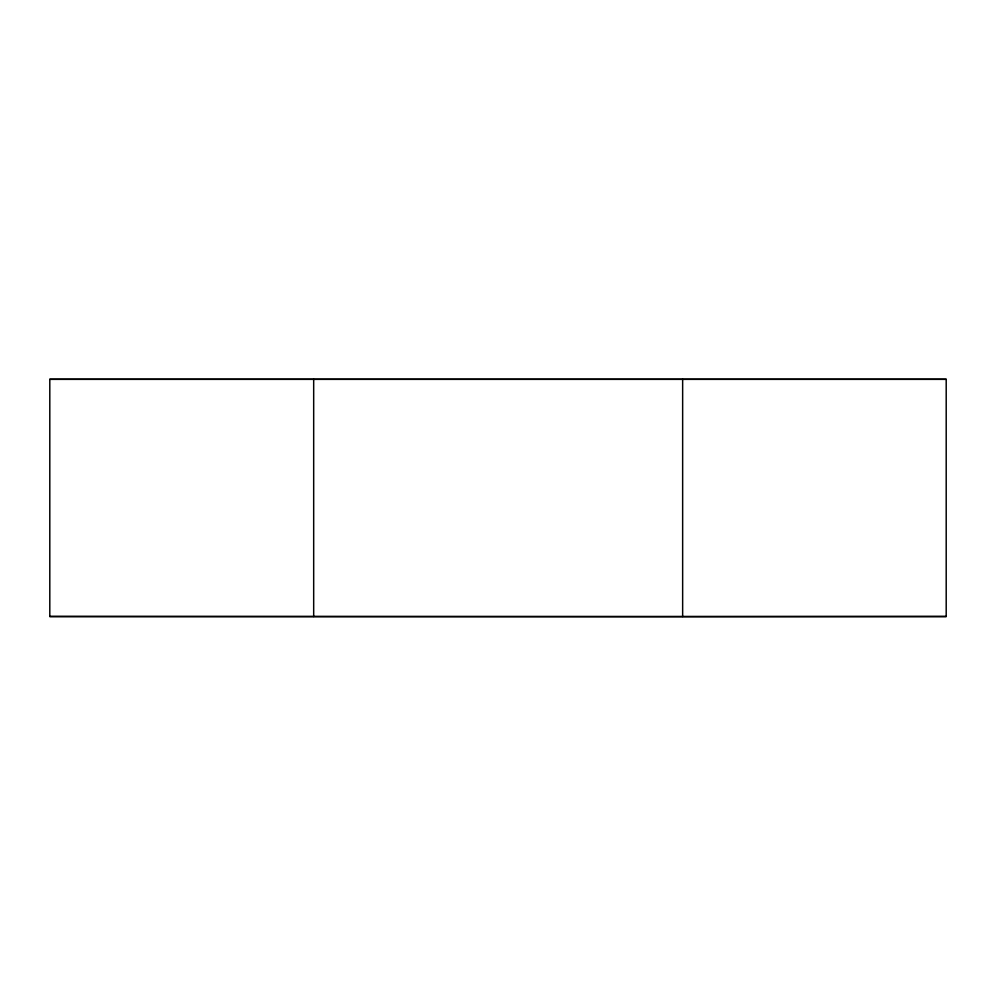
<?xml version="1.0" encoding="UTF-8"?>
<svg xmlns="http://www.w3.org/2000/svg" width="996" height="996" viewBox="0 0 996 996"><rect width="100%" height="100%" fill="white"/><g stroke="black" fill="none" stroke-linecap="round" stroke-linejoin="round"><path stroke-width="1.49" d="M49.8 379.314L946.2 379.314L946.2 616.512L656.127 616.698L49.8 616.499L49.8 379.302L946.2 379.302M49.8 616.512L946.2 616.512M682.646 379.314L682.646 616.512M313.678 379.314L313.678 616.512"/></g></svg>
